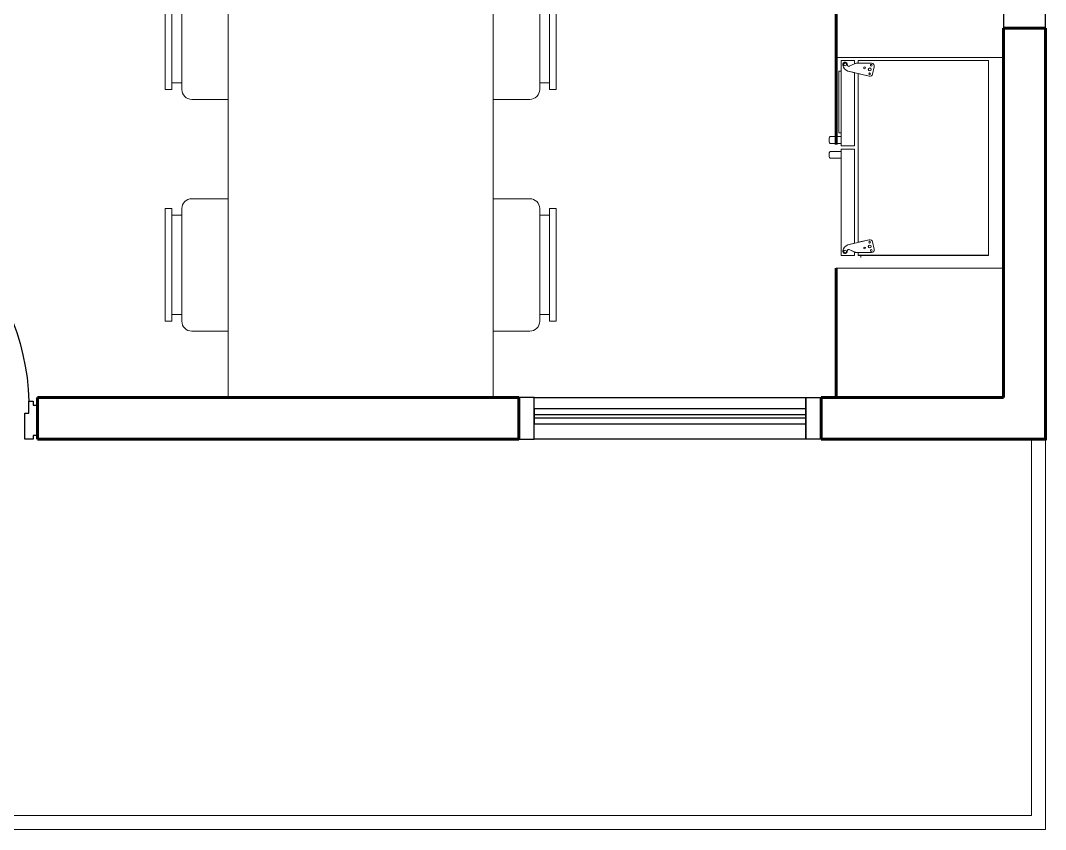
# Model space of a CAD drawing. Header units: inches. Extents: x 16.2 to 49.2, y 7.1 to 20.7.
# Drawn here: x 19.836 to 23.511, y 8.673 to 11.575 of the extents above; entities that cross this region are included whole.
import ezdxf

# ---------------------------------------------------------------- set-up
doc = ezdxf.new("R2010")
doc.units = ezdxf.units.IN
doc.header["$MEASUREMENT"] = 0
for name, color, linetype, lineweight in [('0inne_gulv', 252, 'Continuous', 13), ('A-WALL', 2, 'Continuous', 35), ('inne_gulv', 252, 'Continuous', 15), ('MOBILIARIO', 4, 'Continuous', 9)]:
    doc.layers.add(name, color=color, linetype=linetype, lineweight=lineweight)

# ---------------------------------------------------------------- blocks, each defined once
blk = doc.blocks.new('*U6')
blk.add_lwpolyline([(33.6, 1124.4, -0.396717), (966.4, 192)], format="xyb")
for points in [[(72, 192), (33.6, 192), (33.6, 1124.4), (72, 1124.4)], [(33.6, 192), (16.8, 192), (16.8, 192), (16.8, 192), (16.8, 192), (16.8, 177), (0, 177), (0, 190.9), (0, 40.9), (0, 55.9), (16.8, 55.9), (16.8, 40.9), (33.6, 40.9), (33.6, 40.9), (50, 40.9), (50, 144), (33.6, 144)], [(1000, 177), (1000, 192), (1000, 192), (1000, 40.9), (1000, 55.9), (983.2, 55.9), (983.2, 40.9), (966.4, 40.9), (966.4, 40.9), (950, 40.9), (950, 144), (966.4, 144), (966.4, 192), (983.2, 192), (983.2, 177)]]:
    blk.add_lwpolyline(points, close=True)
blk.add_lwpolyline([(33.6, 192), (72, 192)])
blk = doc.blocks.new('*U18')
for points in [[(0, 0), (50, 0), (50, 137.4), (0, 137.4), (0, 0)], [(992.8, 0), (942.8, 0), (942.8, 137.4), (992.8, 137.4), (992.8, 0)]]:
    blk.add_lwpolyline(points)
for points in [[(50, 137.4), (942.8, 137.4), (942.8, 0), (50, 0)], [(50, 100), (50, 50), (942.8, 50), (942.8, 100)], [(50, 80), (50, 70), (942.8, 70), (942.8, 80)]]:
    blk.add_lwpolyline(points, close=True)
blk = doc.blocks.new('*U20')
for points in [[(0, 0), (50, 0), (50, 137.4), (0, 137.4), (0, 0)], [(916, 0), (866, 0), (866, 137.4), (916, 137.4), (916, 0)]]:
    blk.add_lwpolyline(points)
for points in [[(50, 137.4), (866, 137.4), (866, 0), (50, 0)], [(50, 100), (50, 50), (866, 50), (866, 100)], [(50, 80), (50, 70), (866, 70), (866, 80)]]:
    blk.add_lwpolyline(points, close=True)
blk = doc.blocks.new('refr')
at = {"layer": 'inne_gulv', "lineweight": 25}
blk.add_line((101.9046, 28.4206), (101.9046, 27.8206), dxfattribs=at)
at = {"layer": 'inne_gulv'}
blk.add_line((101.8957, 27.8308, 0), (101.9046, 27.8308, 0), dxfattribs=at)
for points in [[(101.9046, 28.4206), (102.8066, 28.4206), (102.8066, 27.8192), (102.7929, 27.8192), (102.7929, 27.8805, 0.483442), (102.777, 27.8931), (102.7434, 27.8853, 0.414738), (102.7337, 27.8696), (102.7456, 27.8192), (101.9657, 27.8192), (101.9776, 27.8696, 0.414738), (101.9679, 27.8853), (101.9343, 27.8931, 0.483442), (101.9183, 27.8805), (101.9183, 27.8192), (101.9046, 27.8192)], [(101.9196, 27.8039, -0.11047), (101.9183, 27.8095), (101.9183, 27.8805, -0.483442), (101.9343, 27.8931), (101.9679, 27.8853, -0.414738), (101.9776, 27.8696), (101.9542, 27.7708, -0.285925), (101.9268, 27.748, -1.075108), (101.9213, 27.768), (101.9271, 27.7688, 0.506053), (101.9319, 27.7777)], [(102.7917, 27.8039, 0.11047), (102.7929, 27.8095), (102.7929, 27.8805, 0.483442), (102.777, 27.8931), (102.7434, 27.8853, 0.414738), (102.7337, 27.8696), (102.757, 27.7708, 0.285925), (102.7844, 27.748, 1.075108), (102.79, 27.768), (102.7841, 27.7688, -0.506053), (102.7793, 27.7777)], [(101.9542, 27.7708), (101.9615, 27.8015), (102.3958, 27.8015), (102.3958, 27.7406), (101.9046, 27.7406), (101.9046, 27.8015), (101.9207, 27.8015), (101.9319, 27.7777, -0.506053), (101.9271, 27.7688), (101.9213, 27.768, 1.075108), (101.9268, 27.748, 0.285925)], [(102.4118, 27.8015), (102.7498, 27.8015), (102.757, 27.7708, 0.285925), (102.7844, 27.748, 1.075108), (102.79, 27.768), (102.7841, 27.7688, -0.506053), (102.7793, 27.7777), (102.7906, 27.8015), (102.8066, 27.8015), (102.8066, 27.7406), (102.4118, 27.7406)], [(102.3539, 27.7406), (102.3851, 27.7406), (102.3851, 27.6916, -0.414214), (102.3789, 27.6853), (102.3601, 27.6853, -0.414214), (102.3539, 27.6916)], [(102.422, 27.7406), (102.4549, 27.7406), (102.4549, 27.6916, -0.414214), (102.4487, 27.6853), (102.4283, 27.6853, -0.414214), (102.422, 27.6916)]]:
    blk.add_lwpolyline(points, format="xyb", close=True, dxfattribs=at)
blk.add_lwpolyline([(102.7559, 27.7285), (102.472, 27.7285), (102.472, 27.7406), (102.7559, 27.7406)], close=True, dxfattribs=at)
for centre, radius in [((101.9276, 27.879), 0.00407), ((101.9394, 27.848), 0.00407), ((101.9465, 27.872), 0.00666), ((101.9665, 27.8716), 0.00407), ((102.745, 27.8716), 0.00407), ((102.765, 27.872), 0.00666), ((102.772, 27.848), 0.00407), ((102.7839, 27.879), 0.00407), ((101.9233, 27.7578), 0.0065), ((102.7879, 27.7578), 0.0065)]:
    blk.add_circle(centre, radius, dxfattribs=at)
blk = doc.blocks.new('M-Rec 13 6p')
at = {"layer": 'inne_gulv'}
blk.add_lwpolyline([(-0.3862, -0.7441), (-0.3862, 0.7559), (0.4138, 0.7559), (0.4138, -0.7441)], close=True, dxfattribs=at)
at = {"layer": 'inne_gulv', "elevation": -0.5245}
for points in [[(-0.5562, 0.2059), (-0.5562, 0.1859), (-0.5762, 0.1859), (-0.5762, 0.5259), (-0.5562, 0.5259), (-0.5562, 0.5059)], [(0.5838, 0.2059), (0.5838, 0.1859), (0.6038, 0.1859), (0.6038, 0.5259), (0.5838, 0.5259), (0.5838, 0.5059)], [(-0.5262, 0.2059), (-0.5562, 0.2059), (-0.5562, 0.5059), (-0.5262, 0.5059)], [(0.5538, 0.2059), (0.5838, 0.2059), (0.5838, 0.5059), (0.5538, 0.5059)]]:
    blk.add_lwpolyline(points, dxfattribs=at)
for points in [[(-0.3862, 0.1559), (-0.4962, 0.1559, -0.414238), (-0.5262, 0.1859), (-0.5262, 0.5259, -0.414145), (-0.4962, 0.5559), (-0.3862, 0.5559)], [(0.4138, 0.1559), (0.5238, 0.1559, 0.414238), (0.5538, 0.1859), (0.5538, 0.5259, 0.414145), (0.5238, 0.5559), (0.4138, 0.5559)]]:
    blk.add_lwpolyline(points, format="xyb", dxfattribs=at)
at = {"layer": 'inne_gulv'}
for points in [[(-0.3862, -0.5441), (-0.4962, -0.5441, -0.414238), (-0.5262, -0.5141), (-0.5262, -0.1741, -0.414145), (-0.4962, -0.1441), (-0.3862, -0.1441)], [(0.4138, -0.5441), (0.5238, -0.5441, 0.414238), (0.5538, -0.5141), (0.5538, -0.1741, 0.414145), (0.5238, -0.1441), (0.4138, -0.1441)]]:
    blk.add_lwpolyline(points, format="xyb", dxfattribs=at)
for points in [[(-0.5562, -0.4941), (-0.5562, -0.5141), (-0.5762, -0.5141), (-0.5762, -0.1741), (-0.5562, -0.1741), (-0.5562, -0.1941)], [(0.5838, -0.4941), (0.5838, -0.5141), (0.6038, -0.5141), (0.6038, -0.1741), (0.5838, -0.1741), (0.5838, -0.1941)], [(-0.5262, -0.4941), (-0.5562, -0.4941), (-0.5562, -0.1941), (-0.5262, -0.1941)], [(0.5538, -0.4941), (0.5838, -0.4941), (0.5838, -0.1941), (0.5538, -0.1941)]]:
    blk.add_lwpolyline(points, dxfattribs=at)

msp = doc.modelspace()

# ---------------------------------------------------------------- linework, layer by layer
at = {"layer": '0inne_gulv'}
for p, q in [((23.3607, 11.442), (22.7607, 11.442)), ((23.3607, 10.6863), (22.7607, 10.6863)), ((23.4607, 8.7234), (23.4607, 10.0734)), ((23.5107, 8.6734), (23.5107, 10.0734)), ((16.2569, 8.7234), (23.4607, 8.7234)), ((16.2069, 8.6734), (23.5107, 8.6734))]:
    msp.add_line(p, q, dxfattribs=at)
at = {"layer": 'A-WALL', "lineweight": 60}
for p, q in [((23.3607, 11.5478), (23.5107, 11.5478)), ((19.8968, 10.0734), (19.8968, 10.2234)), ((21.6229, 10.0734), (21.6229, 10.2234)), ((22.7067, 10.0734), (22.7067, 10.2234))]:
    msp.add_line(p, q, dxfattribs=at)
for points in [[(23.5107, 11.5478), (23.5107, 10.0734), (23.3607, 10.0734)], [(23.3607, 10.2234), (23.3607, 11.5478)], [(19.8968, 10.2234), (20.5812, 10.2234)], [(20.3387, 10.2234), (21.6229, 10.2234)], [(22.7067, 10.2234), (23.3607, 10.2234)], [(21.6229, 10.0734), (19.8968, 10.0734)], [(23.3607, 10.0734), (22.7067, 10.0734)]]:
    msp.add_lwpolyline(points, dxfattribs=at)
at = {"layer": 'inne_gulv', "lineweight": 60}
for points in [[(22.7607, 11.1305), (22.7607, 12.9481)], [(22.7607, 10.2234), (22.7607, 10.6863)]]:
    msp.add_lwpolyline(points, dxfattribs=at)

# ---------------------------------------------------------------- block references
at = {"xscale": 0.001091676685585367, "yscale": 0.001091676685585367, "zscale": 0.001091676685585367, "rotation": 90}
msp.add_blockref('*U20', (23.5107, 11.5478), dxfattribs=at)
for name, p, xscale, yscale, zscale in [('*U6', (18.9968, 10.0366), 0.0009000000000045201, 0.0009000000000045201, 0.0009000000000045201), ('*U18', (21.6229, 10.0734), 0.001091676685585367, 0.001091676685585367, 0.001091676685585367)]:
    msp.add_blockref(name, p, dxfattribs=dict(xscale=xscale, yscale=yscale, zscale=zscale))
at = {"layer": 'A-WALL', "xscale": -0.7760532150775816, "yscale": 0.7760532150775816, "zscale": 0.776053215077568, "rotation": 270}
msp.add_blockref('refr', (1.2505, -68.3512), dxfattribs=at)
at = {"layer": 'MOBILIARIO', "xscale": 1.187714710555156, "yscale": 1.187714710555156, "zscale": 1.187714710555156}
msp.add_blockref('M-Rec 13 6p', (21.0398, 11.1072), dxfattribs=at)

doc.saveas('drawing.dxf')
